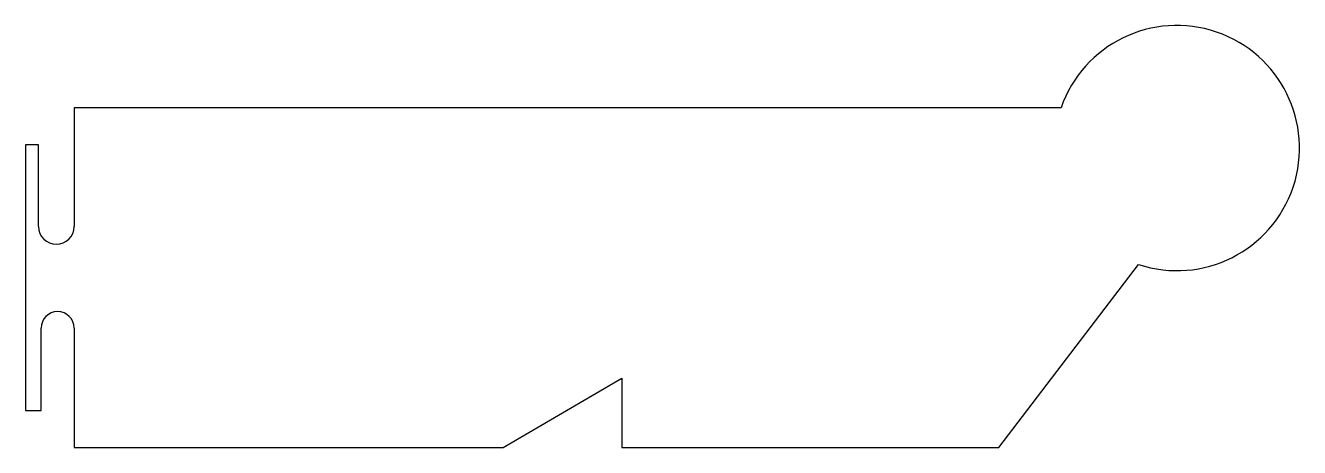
# Model space of a CAD drawing. Header units: millimetres. Extents: x 0 to 288, y 0 to 95.
import ezdxf

# ---------------------------------------------------------------- set-up
doc = ezdxf.new("R2010")
doc.units = ezdxf.units.MM

msp = doc.modelspace()

# ---------------------------------------------------------------- linework, layer by layer
at = {"color": 7, "linetype": 'Continuous'}
for p, q in [((234, 76.8), (11, 76.8)), ((11, 76.8), (11, 49.96)), ((0, 68.4), (0, 8.4)), ((2.96, 68.4), (0, 68.4)), ((2.96, 49.96), (2.96, 68.4)), ((219.97, 0), (251.5, 41.37)), ((3.52, 8.4), (3.52, 26.98)), ((11, 26.98), (11, 0)), ((107.94, 0), (134.77, 15.66)), ((134.77, 15.66), (134.77, 0)), ((0, 8.4), (3.52, 8.4)), ((11, 0), (107.94, 0)), ((134.77, 0), (219.97, 0))]:
    msp.add_line(p, q, dxfattribs=at)
for centre, radius, start, end in [((260.17, 67.69), 27.71, 251.7623, 160.7954), ((6.98, 49.96), 4.02, 180, 0), ((7.26, 26.98), 3.74, 0, 180)]:
    msp.add_arc(centre, radius, start, end, dxfattribs=at)

doc.saveas('drawing.dxf')
